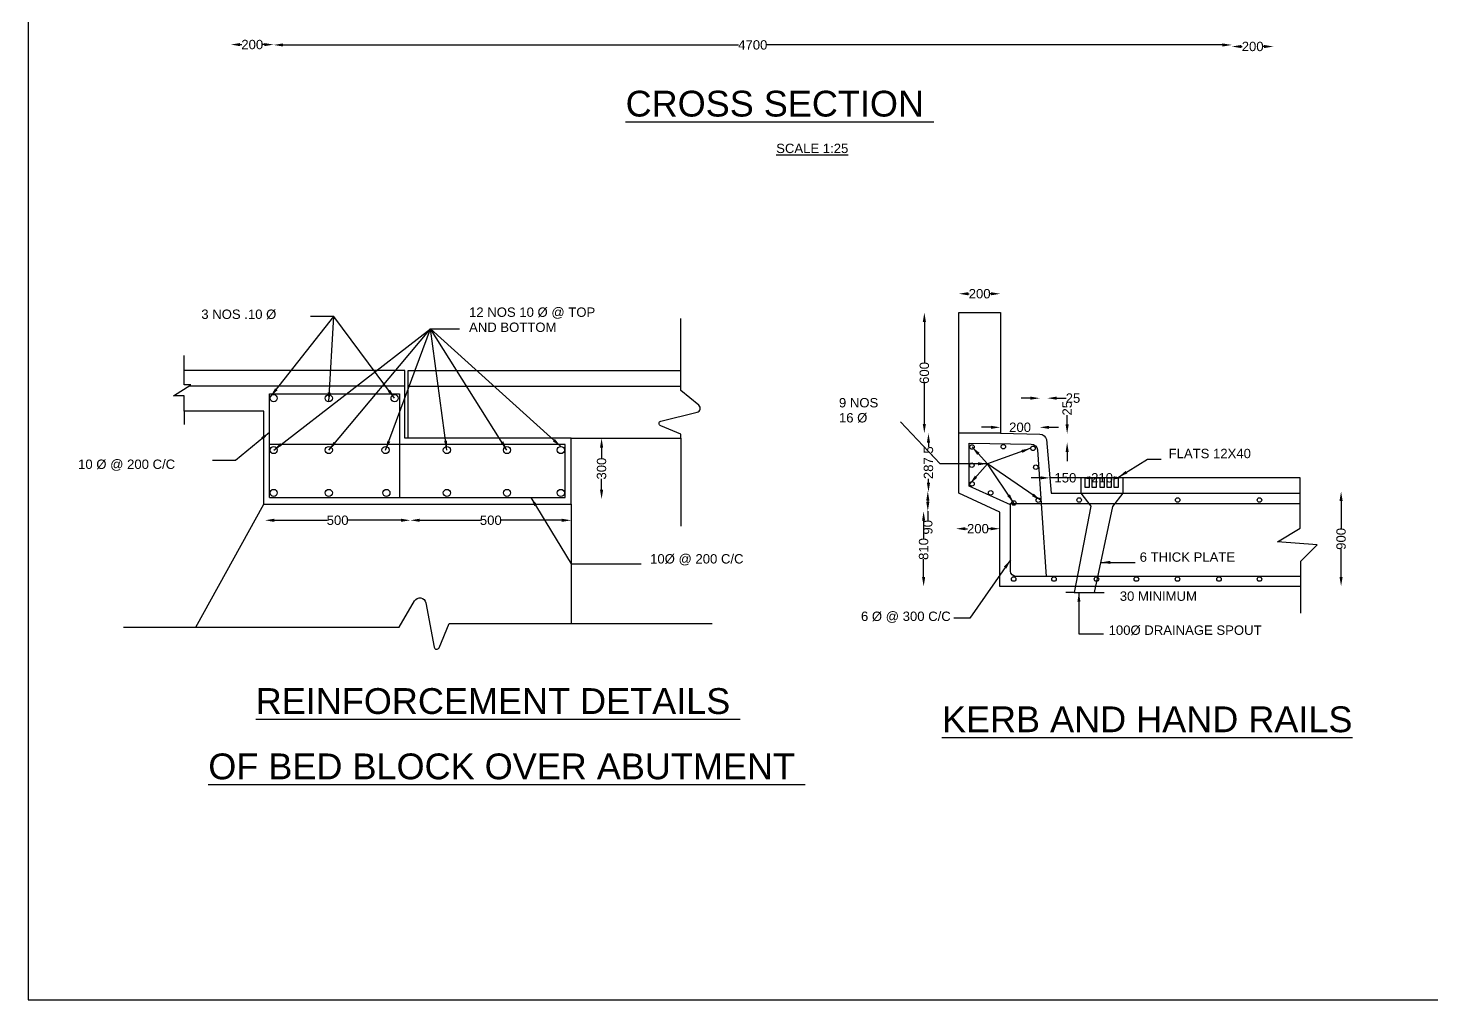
# Model space of a CAD drawing. Header units: millimetres. Extents: x 2557031 to 2683205, y 44332818 to 44423758.
# Drawn here: x 2557031 to 2616883, y 44332818 to 44374231 of the extents above; entities that cross this region are included whole.
import ezdxf

# ---------------------------------------------------------------- set-up
doc = ezdxf.new("R2010")
doc.units = ezdxf.units.MM
doc.header["$MEASUREMENT"] = 0
for name, color, linetype in [('DIMENSION', 7, 'Continuous'), ('DRAWING', 2, 'Continuous'), ('TEXT', 7, 'Continuous')]:
    doc.layers.add(name, color=color, linetype=linetype)
doc.styles.get("Standard").update_dxf_attribs({"font": 'arial.ttf', "height": 400})
doc.dimstyles.get("Standard").update_dxf_attribs({"dimtxt": 400, "dimasz": 400, "dimexe": 0.18, "dimexo": 0.0625, "dimgap": 0.09, "dimtad": 0, "dimdec": 0, "dimzin": 0, "dimdsep": 46, "dimtxsty": 'Standard', "dimcen": 0.09, "dimse1": 1, "dimse2": 1, "dimadec": 0, "dimazin": 0, "dimtfac": 1, "dimtdec": 0, "dimtofl": 0, "dimtmove": 0, "dimatfit": 3, "dimfxl": 1, "dimtolj": 1, "dimtzin": 0, "dimarcsym": 0})

# ---------------------------------------------------------------- blocks, each defined once
blk = doc.blocks.new('*D70')
at = {"layer": 'Defpoints', "color": 0, "transparency": 16777216}
for p in [(2608354, 44373457), (2610127, 44373457), (2610127, 44373446)]:
    blk.add_point(p, dxfattribs=at)
at = {"layer": 'DIMENSION', "color": 0, "lineweight": -2, "transparency": 16777216}
for p, q in [((2608754, 44373446), (2608796, 44373446)), ((2609727, 44373446), (2609685, 44373446))]:
    blk.add_line(p, q, dxfattribs=at)
at = {"layer": 'DIMENSION', "color": 0, "transparency": 16777216}
for points in [[(2608754, 44373512), (2608754, 44373379), (2608354, 44373446)], [(2609727, 44373512), (2609727, 44373379), (2610127, 44373446)]]:
    blk.add_solid(points, dxfattribs=at)
at = {"layer": 'DIMENSION', "color": 0, "transparency": 16777216, "insert": (2609240, 44373446), "char_height": 400, "attachment_point": 5}
blk.add_mtext('\\A1;200', dxfattribs=at)
blk = doc.blocks.new('*D71')
at = {"layer": 'Defpoints', "color": 0, "transparency": 16777216}
for p in [(2567505, 44373513), (2567505, 44373308), (2608354, 44373446)]:
    blk.add_point(p, dxfattribs=at)
at = {"layer": 'DIMENSION', "color": 0, "lineweight": -2, "transparency": 16777216}
for p, q in [((2567905, 44373513), (2587325, 44373513)), ((2607954, 44373513), (2588534, 44373513))]:
    blk.add_line(p, q, dxfattribs=at)
at = {"layer": 'DIMENSION', "color": 0, "transparency": 16777216}
for points in [[(2567905, 44373579), (2567905, 44373446), (2567505, 44373513)], [(2607954, 44373579), (2607954, 44373446), (2608354, 44373513)]]:
    blk.add_solid(points, dxfattribs=at)
at = {"layer": 'DIMENSION', "color": 0, "transparency": 16777216, "insert": (2587929, 44373513), "char_height": 400, "attachment_point": 5}
blk.add_mtext('\\A1;4700', dxfattribs=at)
blk = doc.blocks.new('*D72')
at = {"layer": 'Defpoints', "color": 0, "transparency": 16777216}
for p in [(2565673, 44373528), (2565673, 44373513), (2567505, 44373513)]:
    blk.add_point(p, dxfattribs=at)
at = {"layer": 'DIMENSION', "color": 0, "lineweight": -2, "transparency": 16777216}
for p, q in [((2566073, 44373528), (2566144, 44373528)), ((2567105, 44373528), (2567034, 44373528))]:
    blk.add_line(p, q, dxfattribs=at)
at = {"layer": 'DIMENSION', "color": 0, "transparency": 16777216}
for points in [[(2566073, 44373594), (2566073, 44373461), (2565673, 44373528)], [(2567105, 44373594), (2567105, 44373461), (2567505, 44373528)]]:
    blk.add_solid(points, dxfattribs=at)
at = {"layer": 'DIMENSION', "color": 0, "transparency": 16777216, "insert": (2566589, 44373528), "char_height": 400, "attachment_point": 5}
blk.add_mtext('\\A1;200', dxfattribs=at)
blk = doc.blocks.new('*D89')
at = {"layer": 'Defpoints', "color": 0, "transparency": 16777216}
for p in [(2596717, 44362910), (2596717, 44362108), (2598483, 44362108)]:
    blk.add_point(p, dxfattribs=at)
at = {"layer": 'DIMENSION', "color": 0, "lineweight": -2, "transparency": 16777216}
for p, q in [((2597117, 44362910), (2597155, 44362910)), ((2598083, 44362910), (2598044, 44362910))]:
    blk.add_line(p, q, dxfattribs=at)
at = {"layer": 'DIMENSION', "color": 0, "transparency": 16777216}
for points in [[(2597117, 44362977), (2597117, 44362844), (2596717, 44362910)], [(2598083, 44362977), (2598083, 44362844), (2598483, 44362910)]]:
    blk.add_solid(points, dxfattribs=at)
at = {"layer": 'DIMENSION', "color": 0, "transparency": 16777216, "insert": (2597600, 44362910), "char_height": 400, "attachment_point": 5}
blk.add_mtext('\\A1;200', dxfattribs=at)
blk = doc.blocks.new('*D90')
at = {"layer": 'Defpoints', "color": 0, "transparency": 16777216}
for p in [(2596717, 44362108), (2595243, 44356963), (2596717, 44356963)]:
    blk.add_point(p, dxfattribs=at)
at = {"layer": 'DIMENSION', "color": 0, "lineweight": -2, "transparency": 16777216}
for p, q in [((2595243, 44361708), (2595243, 44359978)), ((2595243, 44357363), (2595243, 44359093))]:
    blk.add_line(p, q, dxfattribs=at)
at = {"layer": 'DIMENSION', "color": 0, "transparency": 16777216}
for points in [[(2595176, 44361708), (2595310, 44361708), (2595243, 44362108)], [(2595176, 44357363), (2595310, 44357363), (2595243, 44356963)]]:
    blk.add_solid(points, dxfattribs=at)
at = {"layer": 'DIMENSION', "color": 0, "transparency": 16777216, "insert": (2595243, 44359535), "char_height": 400, "attachment_point": 5, "rotation": 90}
blk.add_mtext('\\A1;600', dxfattribs=at)
blk = doc.blocks.new('*D91')
at = {"layer": 'Defpoints', "color": 0, "transparency": 16777216}
for p in [(2595243, 44356963), (2595243, 44354456), (2595419, 44354456)]:
    blk.add_point(p, dxfattribs=at)
at = {"layer": 'DIMENSION', "color": 0, "lineweight": -2, "transparency": 16777216}
for p, q in [((2595419, 44356563), (2595419, 44356389)), ((2595419, 44354856), (2595419, 44355030))]:
    blk.add_line(p, q, dxfattribs=at)
at = {"layer": 'DIMENSION', "color": 0, "transparency": 16777216}
for points in [[(2595352, 44356563), (2595486, 44356563), (2595419, 44356963)], [(2595352, 44354856), (2595486, 44354856), (2595419, 44354456)]]:
    blk.add_solid(points, dxfattribs=at)
at = {"layer": 'DIMENSION', "color": 0, "transparency": 16777216, "insert": (2595419, 44355710), "char_height": 400, "attachment_point": 5, "rotation": 90}
blk.add_mtext('\\A1;287.5', dxfattribs=at)
blk = doc.blocks.new('*D92')
at = {"layer": 'Defpoints', "color": 0, "transparency": 16777216}
for p in [(2595426, 44354496), (2595391, 44353644), (2595426, 44353644)]:
    blk.add_point(p, dxfattribs=at)
at = {"layer": 'DIMENSION', "color": 0, "lineweight": -2, "transparency": 16777216}
for p, q in [((2595391, 44354096), (2595391, 44354044)), ((2595391, 44353644), (2595391, 44353244))]:
    blk.add_line(p, q, dxfattribs=at)
at = {"layer": 'DIMENSION', "color": 0, "transparency": 16777216}
for points in [[(2595324, 44354096), (2595457, 44354096), (2595391, 44354496)], [(2595324, 44354044), (2595457, 44354044), (2595391, 44353644)]]:
    blk.add_solid(points, dxfattribs=at)
at = {"layer": 'DIMENSION', "color": 0, "transparency": 16777216, "insert": (2595391, 44352958), "char_height": 400, "attachment_point": 5, "rotation": 90}
blk.add_mtext('\\A1;90', dxfattribs=at)
blk = doc.blocks.new('*D93')
at = {"layer": 'Defpoints', "color": 0, "transparency": 16777216}
for p in [(2595259, 44353635), (2595146, 44350434), (2595212, 44350434)]:
    blk.add_point(p, dxfattribs=at)
at = {"layer": 'DIMENSION', "color": 0, "lineweight": -2, "transparency": 16777216}
for p, q in [((2595212, 44353235), (2595212, 44352476)), ((2595212, 44350834), (2595212, 44351593))]:
    blk.add_line(p, q, dxfattribs=at)
at = {"layer": 'DIMENSION', "color": 0, "transparency": 16777216}
for points in [[(2595145, 44353235), (2595278, 44353235), (2595212, 44353635)], [(2595145, 44350834), (2595278, 44350834), (2595212, 44350434)]]:
    blk.add_solid(points, dxfattribs=at)
at = {"layer": 'DIMENSION', "color": 0, "transparency": 16777216, "insert": (2595212, 44352034), "char_height": 400, "attachment_point": 5, "rotation": 90}
blk.add_mtext('\\A1;810', dxfattribs=at)
blk = doc.blocks.new('*D94')
at = {"layer": 'Defpoints', "color": 0, "transparency": 16777216}
for p in [(2596591, 44352897), (2596591, 44352881), (2598465, 44352881)]:
    blk.add_point(p, dxfattribs=at)
at = {"layer": 'DIMENSION', "color": 0, "lineweight": -2, "transparency": 16777216}
for p, q in [((2596991, 44352897), (2597083, 44352897)), ((2598065, 44352897), (2597973, 44352897))]:
    blk.add_line(p, q, dxfattribs=at)
at = {"layer": 'DIMENSION', "color": 0, "transparency": 16777216}
for points in [[(2596991, 44352964), (2596991, 44352831), (2596591, 44352897)], [(2598065, 44352964), (2598065, 44352831), (2598465, 44352897)]]:
    blk.add_solid(points, dxfattribs=at)
at = {"layer": 'DIMENSION', "color": 0, "transparency": 16777216, "insert": (2597528, 44352897), "char_height": 400, "attachment_point": 5}
blk.add_mtext('\\A1;200', dxfattribs=at)
blk = doc.blocks.new('*D95')
at = {"layer": 'Defpoints', "color": 0, "transparency": 16777216}
for p in [(2600597, 44355065), (2600597, 44355065), (2601917, 44355065)]:
    blk.add_point(p, dxfattribs=at)
at = {"layer": 'DIMENSION', "color": 0, "lineweight": -2, "transparency": 16777216}
for p, q in [((2600197, 44355065), (2599797, 44355065)), ((2602317, 44355065), (2602717, 44355065))]:
    blk.add_line(p, q, dxfattribs=at)
at = {"layer": 'DIMENSION', "color": 0, "transparency": 16777216}
for points in [[(2600197, 44355131), (2600197, 44354998), (2600597, 44355065)], [(2602317, 44355131), (2602317, 44354998), (2601917, 44355065)]]:
    blk.add_solid(points, dxfattribs=at)
at = {"layer": 'DIMENSION', "color": 0, "transparency": 16777216, "insert": (2601257, 44355065), "char_height": 400, "attachment_point": 5}
blk.add_mtext('\\A1;150', dxfattribs=at)
blk = doc.blocks.new('*D96')
at = {"layer": 'Defpoints', "color": 0, "transparency": 16777216}
for p in [(2601917, 44355065), (2603721, 44355065), (2603721, 44355065)]:
    blk.add_point(p, dxfattribs=at)
at = {"layer": 'DIMENSION', "color": 0, "lineweight": -2, "transparency": 16777216}
for p, q in [((2602317, 44355065), (2602375, 44355065)), ((2603321, 44355065), (2603264, 44355065))]:
    blk.add_line(p, q, dxfattribs=at)
at = {"layer": 'DIMENSION', "color": 0, "transparency": 16777216}
for points in [[(2602317, 44355131), (2602317, 44354998), (2601917, 44355065)], [(2603321, 44355131), (2603321, 44354998), (2603721, 44355065)]]:
    blk.add_solid(points, dxfattribs=at)
at = {"layer": 'DIMENSION', "color": 0, "transparency": 16777216, "insert": (2602819, 44355065), "char_height": 400, "attachment_point": 5}
blk.add_mtext('\\A1;210', dxfattribs=at)
blk = doc.blocks.new('*D97')
at = {"layer": 'Defpoints', "color": 0, "transparency": 16777216}
for p in [(2598483, 44357218), (2598483, 44356963), (2600164, 44356924)]:
    blk.add_point(p, dxfattribs=at)
at = {"layer": 'DIMENSION', "color": 0, "lineweight": -2, "transparency": 16777216}
for p, q in [((2598083, 44357218), (2597683, 44357218)), ((2600564, 44357218), (2600964, 44357218))]:
    blk.add_line(p, q, dxfattribs=at)
at = {"layer": 'DIMENSION', "color": 0, "transparency": 16777216}
for points in [[(2598083, 44357284), (2598083, 44357151), (2598483, 44357218)], [(2600564, 44357284), (2600564, 44357151), (2600164, 44357218)]]:
    blk.add_solid(points, dxfattribs=at)
at = {"layer": 'DIMENSION', "color": 0, "transparency": 16777216, "insert": (2599324, 44357218), "char_height": 400, "attachment_point": 5}
blk.add_mtext('\\A1;200', dxfattribs=at)
blk = doc.blocks.new('*D98')
at = {"layer": 'Defpoints', "color": 0, "transparency": 16777216}
for p in [(2600489, 44358460), (2600164, 44356924), (2600489, 44356853)]:
    blk.add_point(p, dxfattribs=at)
at = {"layer": 'DIMENSION', "color": 0, "lineweight": -2, "transparency": 16777216}
for p, q in [((2599764, 44358460), (2599364, 44358460)), ((2600889, 44358460), (2601289, 44358460))]:
    blk.add_line(p, q, dxfattribs=at)
at = {"layer": 'DIMENSION', "color": 0, "transparency": 16777216}
for points in [[(2599764, 44358527), (2599764, 44358394), (2600164, 44358460)], [(2600889, 44358527), (2600889, 44358394), (2600489, 44358460)]]:
    blk.add_solid(points, dxfattribs=at)
at = {"layer": 'DIMENSION', "color": 0, "transparency": 16777216, "insert": (2601580, 44358460), "char_height": 400, "attachment_point": 5}
blk.add_mtext('\\A1;25', dxfattribs=at)
blk = doc.blocks.new('*D99')
at = {"layer": 'Defpoints', "color": 0, "transparency": 16777216}
for p in [(2601183, 44356940), (2601183, 44356570), (2601331, 44356940)]:
    blk.add_point(p, dxfattribs=at)
at = {"layer": 'DIMENSION', "color": 0, "lineweight": -2, "transparency": 16777216}
for p, q in [((2601331, 44357340), (2601331, 44357740)), ((2601331, 44356170), (2601331, 44355770))]:
    blk.add_line(p, q, dxfattribs=at)
at = {"layer": 'DIMENSION', "color": 0, "transparency": 16777216}
for points in [[(2601265, 44357340), (2601398, 44357340), (2601331, 44356940)], [(2601265, 44356170), (2601398, 44356170), (2601331, 44356570)]]:
    blk.add_solid(points, dxfattribs=at)
at = {"layer": 'DIMENSION', "color": 0, "transparency": 16777216, "insert": (2601331, 44358032), "char_height": 400, "attachment_point": 5, "rotation": 90}
blk.add_mtext('\\A1;25', dxfattribs=at)
blk = doc.blocks.new('*D100')
at = {"layer": 'Defpoints', "color": 0, "transparency": 16777216}
for p in [(2613176, 44354480), (2613010, 44350447), (2613176, 44350447)]:
    blk.add_point(p, dxfattribs=at)
at = {"layer": 'DIMENSION', "color": 0, "lineweight": -2, "transparency": 16777216}
for p, q in [((2613010, 44354080), (2613010, 44352905)), ((2613010, 44350847), (2613010, 44352022))]:
    blk.add_line(p, q, dxfattribs=at)
at = {"layer": 'DIMENSION', "color": 0, "transparency": 16777216}
for points in [[(2612943, 44354080), (2613077, 44354080), (2613010, 44354480)], [(2612943, 44350847), (2613077, 44350847), (2613010, 44350447)]]:
    blk.add_solid(points, dxfattribs=at)
at = {"layer": 'DIMENSION', "color": 0, "transparency": 16777216, "insert": (2613010, 44352464), "char_height": 400, "attachment_point": 5, "rotation": 90}
blk.add_mtext('\\A1;900', dxfattribs=at)
blk = doc.blocks.new('*D101')
at = {"layer": 'Defpoints', "color": 0, "transparency": 16777216}
for p in [(2581377, 44356758), (2581377, 44354159), (2581482, 44354159)]:
    blk.add_point(p, dxfattribs=at)
at = {"layer": 'DIMENSION', "color": 0, "lineweight": -2, "transparency": 16777216}
for p, q in [((2581482, 44356358), (2581482, 44355900)), ((2581482, 44354559), (2581482, 44355018))]:
    blk.add_line(p, q, dxfattribs=at)
at = {"layer": 'DIMENSION', "color": 0, "transparency": 16777216}
for points in [[(2581416, 44356358), (2581549, 44356358), (2581482, 44356758)], [(2581416, 44354559), (2581549, 44354559), (2581482, 44354159)]]:
    blk.add_solid(points, dxfattribs=at)
at = {"layer": 'DIMENSION', "color": 0, "transparency": 16777216, "insert": (2581482, 44355459), "char_height": 400, "attachment_point": 5, "rotation": 90}
blk.add_mtext('\\A1;300', dxfattribs=at)
blk = doc.blocks.new('*D102')
at = {"layer": 'Defpoints', "color": 0, "transparency": 16777216}
for p in [(2573330, 44353257), (2573330, 44353152), (2580187, 44353152)]:
    blk.add_point(p, dxfattribs=at)
at = {"layer": 'DIMENSION', "color": 0, "lineweight": -2, "transparency": 16777216}
for p, q in [((2573730, 44353257), (2576317, 44353257)), ((2579787, 44353257), (2577200, 44353257))]:
    blk.add_line(p, q, dxfattribs=at)
at = {"layer": 'DIMENSION', "color": 0, "transparency": 16777216}
for points in [[(2573730, 44353323), (2573730, 44353190), (2573330, 44353257)], [(2579787, 44353323), (2579787, 44353190), (2580187, 44353257)]]:
    blk.add_solid(points, dxfattribs=at)
at = {"layer": 'DIMENSION', "color": 0, "transparency": 16777216, "insert": (2576759, 44353257), "char_height": 400, "attachment_point": 5}
blk.add_mtext('\\A1;500', dxfattribs=at)
blk = doc.blocks.new('*D103')
at = {"layer": 'Defpoints', "color": 0, "transparency": 16777216}
for p in [(2567127, 44353257), (2567127, 44353005), (2573330, 44353257)]:
    blk.add_point(p, dxfattribs=at)
at = {"layer": 'DIMENSION', "color": 0, "lineweight": -2, "transparency": 16777216}
for p, q in [((2567527, 44353257), (2569787, 44353257)), ((2572930, 44353257), (2570670, 44353257))]:
    blk.add_line(p, q, dxfattribs=at)
at = {"layer": 'DIMENSION', "color": 0, "transparency": 16777216}
for points in [[(2567527, 44353323), (2567527, 44353190), (2567127, 44353257)], [(2572930, 44353323), (2572930, 44353190), (2573330, 44353257)]]:
    blk.add_solid(points, dxfattribs=at)
at = {"layer": 'DIMENSION', "color": 0, "transparency": 16777216, "insert": (2570228, 44353257), "char_height": 400, "attachment_point": 5}
blk.add_mtext('\\A1;500', dxfattribs=at)

msp = doc.modelspace()

# ---------------------------------------------------------------- linework, layer by layer
at = {"layer": 'DIMENSION', "color": 0}
msp.add_lwpolyline([(2683204.5, 44423757.7), (2557031.4, 44423757.7), (2557031.4, 44332817.9), (2683204.5, 44332817.9)], close=True, dxfattribs=at)
at = {"layer": 'DRAWING', "color": 0}
for points in [[(2584864.4, 44356758.1), (2584864.4, 44356921.4), (2584005, 44357278.8, -0.6851229), (2584010.1, 44357486.2), (2585558.6, 44357863.6, 0.6124488), (2585627.8, 44358155.6), (2584866.4, 44358791.4), (2584866.4, 44361855.1)], [(2598913, 44353916.2), (2597146.8, 44354714), (2597146.8, 44356545), (2599794.3, 44356506.9, -0.3742192), (2600070.4, 44356259.6), (2600438, 44350866.7)], [(2598482.8, 44356963), (2600164.4, 44356924, -0.3264524), (2600455.7, 44356700.7), (2600596.5, 44355064.5)], [(2611297.8, 44350866.7), (2599142.8, 44350866.7, -0.4103402), (2598918.3, 44351088.2), (2598913, 44353968.6)], [(2561094.1, 44348696.5), (2572858.6, 44348696.5), (2573511.7, 44349822.6, -0.701165), (2573984.2, 44349737.7), (2574340.1, 44347852.9, 0.7258631), (2574554.5, 44347825.2), (2574988, 44348859.7), (2586199.8, 44348859.7)]]:
    msp.add_lwpolyline(points, format="xyb", dxfattribs=at)
for points in [[(2611297.8, 44350437.6), (2598465.3, 44350437.6), (2598464.9, 44353606.7), (2596716.5, 44354415), (2596716.5, 44362107.7), (2598482.8, 44362107.7), (2598482.8, 44356963), (2596716.5, 44356963)], [(2563683.3, 44357912.9), (2563683.3, 44358559.8), (2563237.9, 44358559.8), (2563968, 44359030), (2563691.6, 44359030), (2563691.6, 44360272.9)], [(2580187.5, 44356758.1), (2573095, 44356758.1), (2573095, 44359636.1), (2563691.6, 44359636.1)], [(2573231.5, 44356758.1), (2573231.5, 44359636.1), (2584866.4, 44359636.1)], [(2573095, 44358973.9), (2563880.9, 44358973.9)], [(2573231.5, 44358973.9), (2584866.4, 44358973.9)], [(2567320.1, 44354234.8), (2567320.1, 44358640.9), (2572861.5, 44358640.9)], [(2572861.5, 44358640.9), (2572861.5, 44354234.8)], [(2567083.4, 44353940.7), (2567083.4, 44357912.9), (2563683.3, 44357912.9), (2563683.3, 44357338.7)], [(2567320.1, 44354234.8), (2579930.4, 44354234.8), (2579930.4, 44356485.5), (2567320.1, 44356485.5)], [(2580187.5, 44353940.7), (2580187.5, 44356758.1), (2584864.4, 44356758.1), (2584864.4, 44353009.4)], [(2611297.8, 44349292), (2611297.8, 44351510.7), (2611994.2, 44352213.7), (2610300.2, 44352339.7), (2611265.1, 44352925.8), (2611265.1, 44355064.5), (2600596.5, 44355064.5), (2600651.7, 44354407.5), (2611265.1, 44354407.5)], [(2601917.1, 44355064.5), (2601917.1, 44354407.5)], [(2602497.4, 44350182.3), (2603278.1, 44353845.8), (2603721.5, 44354407.5), (2603721.5, 44355064.5)], [(2601917.1, 44354407.5), (2602340.3, 44353859.5), (2601626.6, 44350182.3), (2601282, 44350182.3)], [(2564179.5, 44348696.5), (2567083.4, 44353940.7), (2580187.5, 44353940.7), (2580187.5, 44348859.7)], [(2598913, 44353968.6), (2611265.1, 44353968.6)], [(2601626.6, 44350182.3), (2602905, 44350182.3)]]:
    msp.add_lwpolyline(points, dxfattribs=at)
for points in [[(2602100.8, 44355064.5), (2602271, 44355064.5), (2602271, 44354650.6), (2602100.8, 44354650.6)], [(2602401.9, 44355064.5), (2602572.1, 44355064.5), (2602572.1, 44354650.6), (2602401.9, 44354650.6)], [(2602732.5, 44355064.5), (2602902.7, 44355064.5), (2602902.7, 44354650.6), (2602732.5, 44354650.6)], [(2603043.4, 44355064.5), (2603213.6, 44355064.5), (2603213.6, 44354650.6), (2603043.4, 44354650.6)], [(2603331.4, 44355064.5), (2603501.6, 44355064.5), (2603501.6, 44354650.6), (2603331.4, 44354650.6)]]:
    msp.add_lwpolyline(points, close=True, dxfattribs=at)
for centre, radius in [((2567502.7, 44358457.1), 153.3), ((2569851, 44358457.1), 153.3), ((2572659.6, 44358457.1), 153.3), ((2597276.6, 44356381.7), 96.2), ((2598612.4, 44356393.7), 96.2), ((2567502.7, 44356249.7), 153.3), ((2569851, 44356249.7), 153.3), ((2572273.2, 44356249.7), 153.3), ((2574888, 44356249.7), 153.3), ((2577449.6, 44356249.7), 153.3), ((2579744.6, 44356249.7), 153.3), ((2599872.1, 44356325.6), 96.2), ((2597264.8, 44355606.3), 96.2), ((2599992.7, 44355518.1), 96.2), ((2597276.8, 44354808.6), 96.2), ((2567502.7, 44354422.4), 153.3), ((2569851, 44354422.4), 153.3), ((2572308.3, 44354422.4), 153.3), ((2574888, 44354422.4), 153.3), ((2577449.6, 44354422.4), 153.3), ((2579744.6, 44354422.4), 153.3), ((2598071.1, 44354427.8), 96.2), ((2599058, 44353990.8), 96.2), ((2600101, 44354111.1), 96.2), ((2601841.7, 44354121.1), 96.2), ((2606045.7, 44354121.1), 96.2), ((2609528.3, 44354121.1), 96.2), ((2599049.5, 44350751.6), 96.2), ((2600773.5, 44350751.6), 96.2), ((2602579.6, 44350751.6), 96.2), ((2604284, 44350751.6), 96.2), ((2606035.6, 44350751.6), 96.2), ((2607803.6, 44350751.6), 96.2), ((2609528.3, 44350751.6), 96.2)]:
    msp.add_circle(centre, radius, dxfattribs=at)

# ---------------------------------------------------------------- texts
at = {"layer": 'TEXT', "color": 0}
for s, height, p in [('%%UCROSS SECTION ', 1100, (2582506.7, 44370462.1)), ('%%USCALE 1:25', 400, (2588926.5, 44368906)), ('3 NOS .10 Ø', 400, (2564416.9, 44361837.2)), ('12 NOS 10 Ø @ TOP ', 400, (2575832.5, 44361925.4)), ('AND BOTTOM ', 400, (2575832.5, 44361282.8)), ('9 NOS ', 400, (2591602, 44358067.6)), ('16 Ø ', 400, (2591602, 44357425.1)), ('10 Ø @ 200 C/C', 400, (2559163.9, 44355445.1)), ('FLATS 12X40', 400, (2605656.9, 44355902.7)), ('10Ø @ 200 C/C', 400, (2583550.8, 44351414.4)), ('6 THICK PLATE', 400, (2604424.2, 44351489)), ('30 MINIMUM', 400, (2603574.7, 44349824.5)), ('6 Ø @ 300 C/C', 400, (2592541, 44348966.1)), ('100Ø DRAINAGE SPOUT', 400, (2603099.6, 44348374.5)), ('%%UREINFORCEMENT DETAILS ', 1100, (2566736.3, 44345003.2)), ('%%UKERB AND HAND RAILS', 1100, (2595992.2, 44344225.7)), ('%%UOF BED BLOCK OVER ABUTMENT ', 1100, (2564714.8, 44342219.6))]:
    msp.add_text(s, height=height, dxfattribs=at).set_placement(p)

# ---------------------------------------------------------------- dimensions: what is measured, and where the dimension line sits
at = {"layer": 'DIMENSION', "color": 0}
for base, p1, p2, text, picture, middle in [((2565673.5, 44373527.8), (2567504.7, 44373512.7), (2565673.5, 44373512.7), '200', '*D72', (2566589.1, 44373527.8)), ((2567504.7, 44373512.7), (2608353.9, 44373445.8), (2567504.7, 44373307.6), '4700', '*D71', (2587929.3, 44373512.7)), ((2610126.9, 44373445.8), (2608353.9, 44373456.9), (2610126.9, 44373456.9), '200', '*D70', (2609240.4, 44373445.8)), ((2596716.5, 44362910.2), (2598482.8, 44362107.7), (2596716.5, 44362107.7), '200', '*D89', (2597599.7, 44362910.2)), ((2600488.5, 44358460.3), (2600164.4, 44356924), (2600488.5, 44356852.6), '25', '*D98', (2601580, 44358460.3)), ((2598482.8, 44357217.6), (2600164.4, 44356924), (2598482.8, 44356963), '200', '*D97', (2599323.6, 44357217.6)), ((2600596.5, 44355064.5), (2601917.1, 44355064.5), (2600596.5, 44355064.5), '150', '*D95', (2601256.8, 44355064.5)), ((2603721.5, 44355064.5), (2601917.1, 44355064.5), (2603721.5, 44355064.5), '210', '*D96', (2602819.3, 44355064.5)), ((2567127, 44353256.8), (2573329.8, 44353256.8), (2567127, 44353004.5), '500', '*D103', (2570228.4, 44353256.8)), ((2573329.8, 44353256.8), (2580187.5, 44353151.8), (2573329.8, 44353151.8), '500', '*D102', (2576758.7, 44353256.8)), ((2596590.9, 44352897.2), (2598465, 44352880.6), (2596590.9, 44352880.6), '200', '*D94', (2597528, 44352897.2))]:
    dim = msp.add_linear_dim(base=base, p1=p1, p2=p2, text=text, dimstyle='Standard', dxfattribs=at)
    dim.commit()
    dim.dimension.update_dxf_attribs({"geometry": picture, "text_midpoint": middle})
for base, p1, p2, text, picture, middle in [((2595243.1, 44356963), (2596716.5, 44362107.7), (2596716.5, 44356963), '600', '*D90', (2595243.1, 44359535.4)), ((2601331.2, 44356940.3), (2601182.7, 44356569.5), (2601182.7, 44356940.3), '25', '*D99', (2601331.2, 44358031.8)), ((2581482.2, 44354159.3), (2581377.2, 44356758.1), (2581377.2, 44354159.3), '300', '*D101', (2581482.2, 44355458.7)), ((2595418.9, 44354456.2), (2595243.1, 44356963), (2595243.1, 44354456.2), '287.5', '*D91', (2595418.9, 44355709.6)), ((2595390.6, 44353644), (2595425.6, 44354496.4), (2595425.6, 44353644), '90', '*D92', (2595390.6, 44352958.1)), ((2613010.1, 44350446.9), (2613176.4, 44354480.5), (2613176.4, 44350446.9), '900', '*D100', (2613010.1, 44352463.7)), ((2595211.7, 44350434.1), (2595258.9, 44353634.6), (2595145.9, 44350434.1), '810', '*D93', (2595211.7, 44352034.3))]:
    dim = msp.add_linear_dim(base=base, p1=p1, p2=p2, angle=90, text=text, dimstyle='Standard', dxfattribs=at)
    dim.commit()
    dim.dimension.update_dxf_attribs({"geometry": picture, "text_midpoint": middle})

# ---------------------------------------------------------------- leaders
for points in [[(2567364.9, 44358524.3), (2570060, 44361941.2), (2569067.7, 44361941.2)], [(2569851, 44358303.7), (2570060, 44361941.2)], [(2572659.6, 44358457.1), (2570060, 44361941.2)], [(2567502.7, 44356249.7), (2574182.5, 44361420.4), (2575430.7, 44361420.4)], [(2569851, 44356249.7), (2574182.5, 44361420.4)], [(2572273.2, 44356249.7), (2574182.5, 44361420.4)], [(2574888, 44356249.7), (2574182.5, 44361420.4)], [(2577449.6, 44356249.7), (2574182.5, 44361420.4)], [(2579744.6, 44356403), (2574182.5, 44361420.4)], [(2597931, 44355665.5), (2595916.4, 44355665.5), (2594232.2, 44357453.2)], [(2567320.1, 44357000.9), (2565869.3, 44355803.2), (2564900.2, 44355803.2)], [(2597276.6, 44356381.7), (2597931, 44355665.5)], [(2599775.9, 44356325.6), (2597931, 44355665.5)], [(2603521.5, 44355097.9), (2604755, 44355861), (2605334.8, 44355861)], [(2597180.6, 44354808.6), (2597931, 44355665.5), (2595916.4, 44355665.5)], [(2600197.2, 44354111.1), (2597931, 44355665.5)], [(2599058, 44353990.8), (2597931, 44355665.5)], [(2578467.1, 44354234.8), (2580187.5, 44351400.2), (2583168.6, 44351400.2)], [(2598917.4, 44351568.7), (2597178.7, 44349079.9), (2596504.8, 44349079.9)], [(2602770.4, 44351463.1), (2604234.5, 44351463.1)], [(2601831.9, 44350182.3), (2601831.9, 44348424.9), (2602879.6, 44348424.9)]]:
    msp.add_leader(points, dimstyle='Standard', override={"dimgap": 0.09, "dimtad": 0}, dxfattribs=at)

doc.saveas('drawing.dxf')
